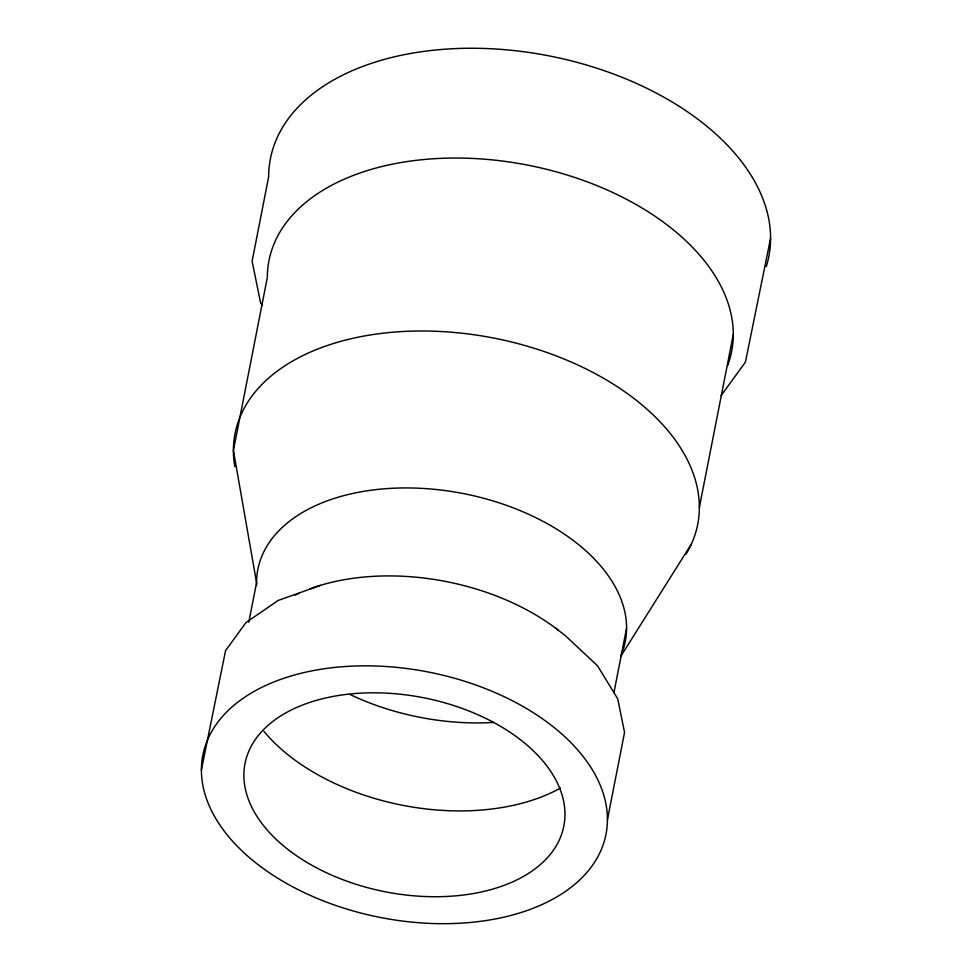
<?xml version="1.0" encoding="UTF-8"?>
<svg xmlns="http://www.w3.org/2000/svg" width="972" height="972" viewBox="0 0 972 972"><rect width="100%" height="100%" fill="white"/><g stroke="black" fill="none" stroke-linecap="round" stroke-linejoin="round"><path stroke-width="1.46" d="M201.423 769.8L225.565 650.62L245.94 622.602L278.284 600.38L320.383 585.448M248.783 622.274L256.559 582.678L233.401 450.449L267.336 277.494A235.746 143.516 11.1 0 1 526.156 164.827A235.746 143.516 11.1 0 1 727.615 365.545M613.927 692.696L626.576 628.179M607.427 819.724L624.559 732.426L617.742 698.832L597.549 665.832L565.376 635.676L555.389 627.985M699.354 507.469L733.289 334.514M770.577 238.347L745.415 362.119L721.103 395.604M620.987 655.966L691.359 544.089M262.136 305.293L260.581 302.754L252.1 261.237L268.637 176.928A253.947 154.597 11.1 0 1 542.984 54.736A253.947 154.597 11.1 0 1 766.276 266.535M493.727 722.415A187.207 113.967 11.1 0 1 350.054 694.506M256.608 585.533A187.207 113.967 11.1 0 1 462.611 493.424A187.207 113.967 11.1 0 1 620.792 655.869M234.799 466.645A235.746 143.516 11.1 0 1 493.193 337.964A235.746 143.516 11.1 0 1 686.001 554.162M560.431 788.085A187.207 113.967 11.1 0 1 263.898 731.345M295.002 595.192A187.207 113.967 11.1 0 1 298.878 593.37M309.825 588.886A187.207 113.967 11.1 0 1 557.867 629.868M290.677 851.545A162.458 98.901 11.1 0 0 559.422 839.723A162.458 98.901 11.1 0 0 363.163 693.036A162.458 98.901 11.1 0 0 290.677 851.545M260.593 866.55A205.42 125.048 11.1 0 0 600.404 851.606A205.42 125.048 11.1 0 0 352.265 666.124A205.42 125.048 11.1 0 0 260.593 866.55"/></g></svg>
